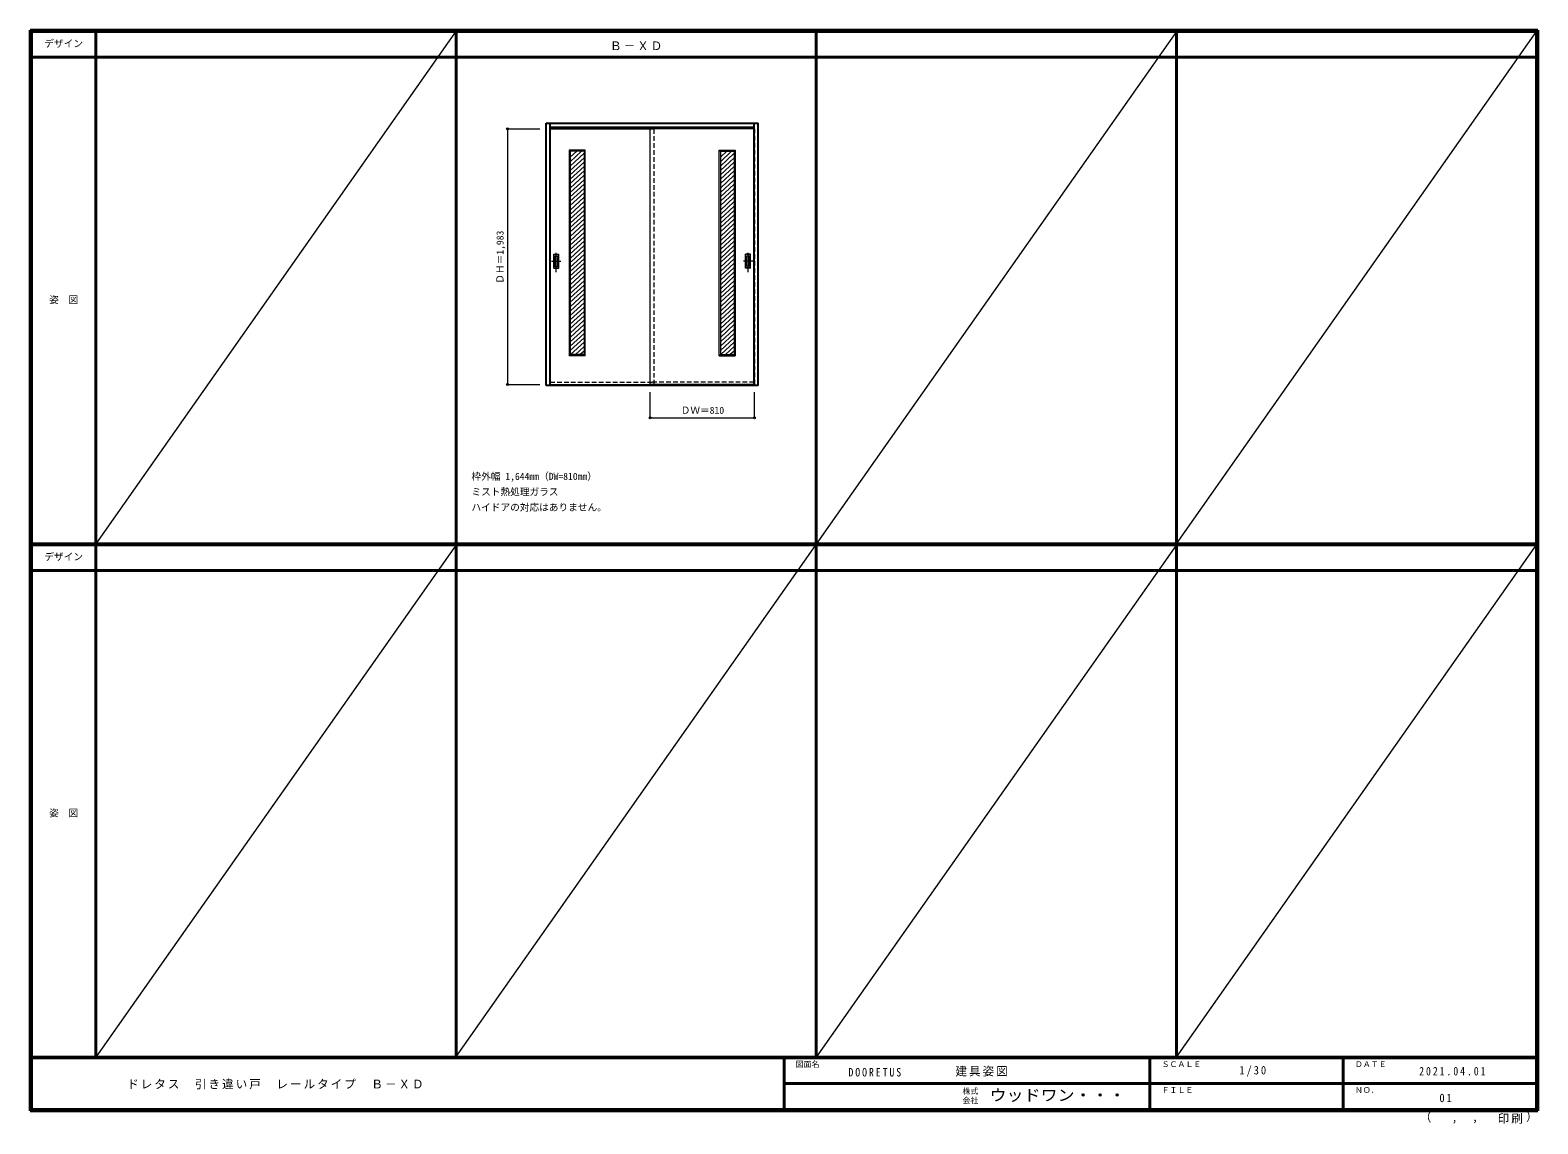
# Model space of a CAD drawing. Units: millimetres, scale not verified. Extents: x -6000 to 5700, y -4307 to 4175.
import ezdxf
from ezdxf.enums import TextEntityAlignment as Align

# ---------------------------------------------------------------- set-up
doc = ezdxf.new("R2010")
doc.units = ezdxf.units.MM
doc.header["$LTSCALE"] = 30
doc.header["$PDMODE"] = 32
doc.header["$PDSIZE"] = 15
doc.linetypes.add('CHAIN1', pattern=[8, 5, -1, 1, -1])
doc.linetypes.add('DASHED1', pattern=[1.8, 1.2, -0.6])
for name, color, linetype, lineweight in [('0-2_扉', 7, 'Continuous', 18), ('0-4_枠', 3, 'Continuous', 25), ('0-6_引手', 7, 'Continuous', 18), ('0-B_寸法', 7, 'Continuous', 9), ('0-C_ハッチ', 4, 'Continuous', 9), ('F-1_枠', 6, 'Continuous', 40), ('F-A_文字', 7, 'Continuous', 18)]:
    doc.layers.add(name, color=color, linetype=linetype, lineweight=lineweight)
doc.layers.add('0-A_文字', color=7, linetype='Continuous')
doc.styles.add('ＭＳ ゴシック', font='')
doc.styles.get('ＭＳ ゴシック').set_extended_font_data('MS Gothic')

msp = doc.modelspace()

# ---------------------------------------------------------------- linework, layer by layer
at = {"layer": '0-2_扉', "color": 4, "linetype": 'DASHED1', "lineweight": 9}
for p, q in [((-1968, 3409), (-1968, 1426)), ((-1965, 3409), (-1968, 3409)), ((-1158, 1426), (-1158, 3409)), ((-381, 3409), (-378, 3409)), ((-1968, 1426), (-1965, 1426))]:
    msp.add_line(p, q, dxfattribs=at)
at = {"layer": '0-2_扉'}
for p, q in [((-1965, 3409), (-1158, 3409)), ((-1188, 1426), (-1188, 3409)), ((-381, 3409), (-1188, 3409)), ((-1818, 3245), (-1818, 1650)), ((-1702, 3236), (-1809, 3236)), ((-1809, 3236), (-1809, 1659)), ((-1693, 3245), (-1702, 3236)), ((-1702, 3236), (-1702, 1659)), ((-1693, 1650), (-1693, 3245)), ((-653, 3245), (-644, 3236)), ((-653, 1650), (-653, 3245)), ((-644, 3236), (-537, 3236)), ((-644, 3236), (-644, 1659)), ((-537, 3236), (-537, 1659)), ((-528, 3245), (-528, 1650)), ((-1702, 1659), (-1809, 1659)), ((-1702, 1659), (-1809, 1659)), ((-1693, 1650), (-1702, 1659)), ((-653, 1650), (-644, 1659)), ((-644, 1659), (-537, 1659)), ((-644, 1659), (-537, 1659)), ((-1965, 1426), (-1158, 1426)), ((-381, 1426), (-1188, 1426))]:
    msp.add_line(p, q, dxfattribs=at)
at = {"layer": '0-2_扉', "linetype": 'DASHED1'}
for p, q in [((-1965, 1444), (-1158, 1444)), ((-381, 1444), (-1188, 1444))]:
    msp.add_line(p, q, dxfattribs=at)
at = {"layer": '0-2_扉', "color": 4, "linetype": 'DASHED1', "lineweight": 9}
msp.add_lwpolyline([(-378, 3409), (-378, 1426), (-381, 1426)], dxfattribs=at)
at = {"layer": '0-2_扉'}
for points in [[(-1693, 3245), (-1818, 3245), (-1809, 3236)], [(-653, 3245), (-528, 3245), (-537, 3236)], [(-1693, 1650), (-1818, 1650), (-1809, 1659)], [(-653, 1650), (-528, 1650), (-537, 1659)]]:
    msp.add_lwpolyline(points, dxfattribs=at)
at = {"layer": '0-4_枠'}
for p, q in [((-1995, 1418), (-1995, 3453)), ((-1995, 3453), (-351, 3453)), ((-1965, 1418), (-1965, 3453)), ((-1965, 3423), (-381, 3423)), ((-381, 1426.54), (-381, 3453)), ((-351, 1418), (-351, 3453)), ((-1965, 1418), (-1995, 1418)), ((-381, 1421), (-1965, 1421)), ((-381, 1418), (-1965, 1418)), ((-381, 1426.2), (-381, 1426.54)), ((-381, 1418), (-381, 1426.2)), ((-351, 1418), (-381, 1418))]:
    msp.add_line(p, q, dxfattribs=at)
at = {"layer": '0-6_引手', "linetype": 'CHAIN1'}
for p, q in [((-1917, 2298.27), (-1917, 2469.12)), ((-429, 2298.27), (-429, 2469.12)), ((-1955.07, 2383.5), (-1882.56, 2383.5)), ((-390.93, 2383.5), (-463.44, 2383.5))]:
    msp.add_line(p, q, dxfattribs=at)
at = {"layer": '0-6_引手'}
for p, q in [((-1936, 2438.5), (-1898, 2438.5)), ((-1936, 2328.5), (-1936, 2438.5)), ((-1929.5, 2422.5), (-1904.5, 2422.5)), ((-1929.5, 2344.5), (-1929.5, 2422.5)), ((-1929.5, 2344.5), (-1904.5, 2344.5)), ((-1904.5, 2344.5), (-1904.5, 2422.5)), ((-1898, 2328.5), (-1898, 2438.5)), ((-410, 2438.5), (-448, 2438.5)), ((-448, 2328.5), (-448, 2438.5)), ((-416.5, 2422.5), (-441.5, 2422.5)), ((-441.5, 2344.5), (-441.5, 2422.5)), ((-416.5, 2344.5), (-441.5, 2344.5)), ((-416.5, 2344.5), (-416.5, 2422.5)), ((-410, 2328.5), (-410, 2438.5)), ((-1936, 2328.5), (-1898, 2328.5)), ((-410, 2328.5), (-448, 2328.5))]:
    msp.add_line(p, q, dxfattribs=at)
at = {"layer": '0-6_引手', "linetype": 'DASHED1'}
for p, q in [((-1901, 2332.5), (-1901, 2434.5)), ((-445, 2332.5), (-445, 2434.5)), ((-1933, 2332.5), (-1901, 2332.5)), ((-413, 2332.5), (-445, 2332.5))]:
    msp.add_line(p, q, dxfattribs=at)
for points in [[(-1933, 2332.5), (-1933, 2434.5), (-1901, 2434.5)], [(-413, 2332.5), (-413, 2434.5), (-445, 2434.5)]]:
    msp.add_lwpolyline(points, dxfattribs=at)
at = {"layer": '0-B_寸法', "color": 4}
for p, q in [((-2295, 3409), (-2045, 3409)), ((-2295, 3409), (-2295, 1426)), ((-2295, 1426), (-2045, 1426)), ((-1188, 1168), (-1188, 1368)), ((-378, 1168), (-378, 1368)), ((-1188, 1168), (-378, 1168))]:
    msp.add_line(p, q, dxfattribs=at)
at = {"layer": '0-B_寸法'}
for p in [(-2295, 3409), (-2295, 1426), (-1188, 1168), (-378, 1168)]:
    msp.add_point(p, dxfattribs=at)
at = {"layer": '0-C_ハッチ'}
for p, q in [((-1758.28, 3236), (-1809, 3189.04)), ((-1721.48, 3236), (-1809, 3154.96)), ((-1702, 3219.97), (-1809, 3120.89)), ((-1702, 3185.9), (-1809, 3086.82)), ((-593.28, 3236), (-644, 3189.04)), ((-556.48, 3236), (-644, 3154.96)), ((-537, 3219.97), (-644, 3120.89)), ((-537, 3185.9), (-644, 3086.82)), ((-1702, 3151.83), (-1809, 3052.75)), ((-1702, 3117.75), (-1809, 3018.68)), ((-1702, 3083.68), (-1809, 2984.61)), ((-1702, 3049.61), (-1809, 2950.54)), ((-537, 3151.83), (-644, 3052.75)), ((-537, 3117.75), (-644, 3018.68)), ((-537, 3083.68), (-644, 2984.61)), ((-537, 3049.61), (-644, 2950.54)), ((-1702, 3015.54), (-1809, 2916.47)), ((-1702, 2981.47), (-1809, 2882.4)), ((-1702, 2947.4), (-1809, 2848.33)), ((-537, 3015.54), (-644, 2916.47)), ((-537, 2981.47), (-644, 2882.4)), ((-537, 2947.4), (-644, 2848.33)), ((-1702, 2913.33), (-1809, 2814.25)), ((-1702, 2879.26), (-1809, 2780.18)), ((-1702, 2845.19), (-1809, 2746.11)), ((-1702, 2811.12), (-1809, 2712.04)), ((-537, 2913.33), (-644, 2814.25)), ((-537, 2879.26), (-644, 2780.18)), ((-537, 2845.19), (-644, 2746.11)), ((-537, 2811.12), (-644, 2712.04)), ((-1702, 2777.04), (-1809, 2677.97)), ((-1702, 2742.97), (-1809, 2643.9)), ((-1702, 2708.9), (-1809, 2609.83)), ((-537, 2777.04), (-644, 2677.97)), ((-537, 2742.97), (-644, 2643.9)), ((-537, 2708.9), (-644, 2609.83)), ((-1702, 2674.83), (-1809, 2575.76)), ((-1702, 2640.76), (-1809, 2541.69)), ((-1702, 2606.69), (-1809, 2507.61)), ((-537, 2674.83), (-644, 2575.76)), ((-537, 2640.76), (-644, 2541.69)), ((-537, 2606.69), (-644, 2507.61)), ((-1702, 2572.62), (-1809, 2473.54)), ((-1702, 2538.55), (-1809, 2439.47)), ((-1702, 2504.48), (-1809, 2405.4)), ((-1702, 2470.4), (-1801.4, 2378.37)), ((-537, 2572.62), (-644, 2473.54)), ((-537, 2538.55), (-644, 2439.47)), ((-537, 2504.48), (-644, 2405.4)), ((-537, 2470.4), (-636.39, 2378.37)), ((-1702, 2436.33), (-1809, 2337.26)), ((-1702, 2402.26), (-1809, 2303.19)), ((-1702, 2368.19), (-1809, 2269.12)), ((-537, 2436.33), (-644, 2337.26)), ((-537, 2402.26), (-644, 2303.19)), ((-537, 2368.19), (-644, 2269.12)), ((-1702, 2334.12), (-1809, 2235.05)), ((-1702, 2300.05), (-1809, 2200.98)), ((-1702, 2265.98), (-1809, 2166.9)), ((-1702, 2231.91), (-1809, 2132.83)), ((-537, 2334.12), (-644, 2235.05)), ((-537, 2300.05), (-644, 2200.98)), ((-537, 2265.98), (-644, 2166.9)), ((-537, 2231.91), (-644, 2132.83)), ((-1702, 2197.84), (-1809, 2098.76)), ((-1702, 2163.77), (-1809, 2064.69)), ((-1702, 2129.69), (-1809, 2030.62)), ((-537, 2197.84), (-644, 2098.76)), ((-537, 2163.77), (-644, 2064.69)), ((-537, 2129.69), (-644, 2030.62)), ((-1702, 2095.62), (-1809, 1996.55)), ((-1702, 2061.55), (-1809, 1962.48)), ((-1702, 2027.48), (-1809, 1928.41)), ((-1702, 1993.41), (-1809, 1894.34)), ((-537, 2095.62), (-644, 1996.55)), ((-537, 2061.55), (-644, 1962.48)), ((-537, 2027.48), (-644, 1928.41)), ((-537, 1993.41), (-644, 1894.34)), ((-1702, 1959.34), (-1809, 1860.26)), ((-1702, 1925.27), (-1809, 1826.19)), ((-1702, 1891.2), (-1809, 1792.12)), ((-537, 1959.34), (-644, 1860.26)), ((-537, 1925.27), (-644, 1826.19)), ((-537, 1891.2), (-644, 1792.12)), ((-1702, 1857.13), (-1809, 1758.05)), ((-1702, 1823.05), (-1809, 1723.98)), ((-1702, 1788.98), (-1809, 1689.91)), ((-537, 1857.13), (-644, 1758.05)), ((-537, 1823.05), (-644, 1723.98)), ((-537, 1788.98), (-644, 1689.91)), ((-1702, 1754.91), (-1805.59, 1659)), ((-1702, 1720.84), (-1768.79, 1659)), ((-1702, 1686.77), (-1731.99, 1659)), ((-537, 1754.91), (-640.59, 1659)), ((-537, 1720.84), (-603.79, 1659)), ((-537, 1686.77), (-566.99, 1659))]:
    msp.add_line(p, q, dxfattribs=at)
at = {"layer": 'F-1_枠'}
for p, q in [((-6000, 4175), (5700, 4175)), ((-6000, 4175), (-6000, -4205)), ((-6000, 4170), (5700, 4170)), ((-6000, 4165), (5700, 4165)), ((-5995, 4175), (-5995, -4205)), ((-5990, 4175), (-5990, -4205)), ((-5490, 4175), (-5490, -3790)), ((-2695, -3790), (-2695, 4175)), ((100, -3790), (100, 4175)), ((2895, -3790), (2895, 4175)), ((5690, 4175), (5690, -4205)), ((5695, 4175), (5695, -4205)), ((5700, 4175), (5700, -4205)), ((-6000, 3965), (5700, 3965)), ((-6000, 190.5), (5700, 190.5)), ((-6000, 187.5), (5700, 187.5)), ((-6000, 184.5), (5700, 184.5)), ((-6000, -15.5), (5700, -15.5)), ((5700, -3790), (-6000, -3790)), ((5700, -3795), (-6000, -3795)), ((-150, -3795), (-150, -4195)), ((2690, -3795), (2690, -4195)), ((4190, -3795), (4190, -4195)), ((-150, -3995), (5690, -3995.01)), ((5700, -4195), (-6000, -4195)), ((5700, -4200), (-6000, -4200)), ((5700, -4205), (-6000, -4205))]:
    msp.add_line(p, q, dxfattribs=at)
at = {"layer": 'F-A_文字'}
for p, q in [((-2695, 4170), (-5490, 190.5)), ((2895, 4165), (-2699.22, -3790)), ((2895, 190.5), (5690, 4165)), ((-2695, 184.5), (-5490, -3790)), ((2895, 184.5), (100, -3790)), ((2895, -3790), (5690, 184.5))]:
    msp.add_line(p, q, dxfattribs=at)

# ---------------------------------------------------------------- texts
at = {"layer": '0-A_文字', "style": 'ＭＳ ゴシック'}
for s, p in [('ミスト熱処理ガラス', (-2575, 550.5)), ('ハイドアの対応はありません。', (-2575, 430.5))]:
    msp.add_text(s, height=54.99, dxfattribs=at).set_placement(p, align=Align.BOTTOM_LEFT)
at = {"layer": '0-A_文字', "insert": (-1500, 4020), "char_height": 65.98, "attachment_point": 7, "style": 'ＭＳ ゴシック'}
msp.add_mtext('\\T1.17;Ｂ－ＸＤ', dxfattribs=at)
at = {"layer": '0-B_寸法', "style": 'ＭＳ ゴシック'}
msp.add_text('ＤＨ＝1,983', height=54.99, rotation=90, dxfattribs=at).set_placement((-2310, 2208.25), align=Align.BOTTOM_LEFT)
for s, p in [('ＤＷ＝810', (-951.75, 1183)), ('枠外幅 1,644mm（DW=810mm）', (-2575, 670.5))]:
    msp.add_text(s, height=54.99, dxfattribs=at).set_placement(p, align=Align.BOTTOM_LEFT)
at = {"layer": 'F-A_文字', "style": 'ＭＳ ゴシック'}
for s, height, p in [('デザイン', 54.99, (-5890, 4027.5)), ('姿\u3000図', 54.99, (-5852.5, 2040.25)), ('デザイン', 54.99, (-5890, 47)), ('姿\u3000図', 54.99, (-5852.5, -1940.25)), ('図面名', 43.99, (-60, -3880)), ('ＳＣＡＬＥ', 43.99, (2780, -3880)), ('ＤＡＴＥ', 43.99, (4280, -3880)), ('株式', 43.99, (1235, -4089)), ('ＦＩＬＥ', 43.99, (2780, -4080)), ('ＮＯ．', 43.99, (4280, -4080)), ('会社', 43.99, (1235, -4161)), ('（', 65.98, (4784.03, -4308.31)), ('）', 65.98, (5608.4, -4304.13)), (',', 65.98, (5031.28, -4308.31)), (',', 65.98, (5190.2, -4305.53))]:
    msp.add_text(s, height=height, dxfattribs=at).set_placement(p, align=Align.BOTTOM_LEFT)
at = {"layer": 'F-A_文字', "style": 'ＭＳ ゴシック', "width": 1.1}
msp.add_text('ウッドワン・・・', height=87.98, dxfattribs=at).set_placement((1445, -4155), align=Align.BOTTOM_LEFT)
at = {"layer": 'F-A_文字', "char_height": 65.98, "attachment_point": 7, "style": 'ＭＳ ゴシック'}
for s, insert in [('\\T1.17;建具姿図', (1180.42, -3940)), ('\\T1.38;\\W0.9;1/30', (3383.75, -3940)), ('\\T1.17;ドレタス\u3000引き違い戸\u3000レールタイプ\u3000Ｂ－ＸＤ', (-5247.55, -4040)), ('\\T1.39;\\W0.85;DOORETUS', (350, -3940.79)), ('\\T1.39;\\W0.85;2021.04.01', (4778.75, -3932.5)), ('\\T1.36;\\W0.9;01', (4936.25, -4140)), ('\\T1.17;印刷', (5388.15, -4306.92))]:
    msp.add_mtext(s, dxfattribs=dict(at, insert=insert))

doc.saveas('drawing.dxf')
